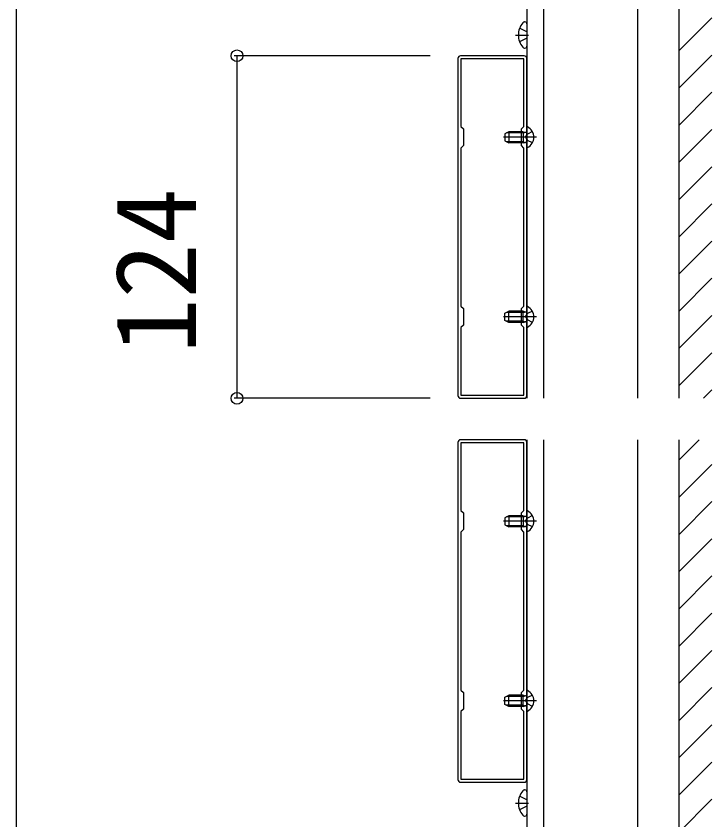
# Model space of a CAD drawing. Units: millimetres, scale not verified. Extents: x -1750 to 1750, y -2608 to 2592.
# Drawn here: x -195 to 57, y -616 to -325 of the extents above; entities that cross this region are included whole.
import ezdxf
from ezdxf.enums import TextEntityAlignment as Align

# ---------------------------------------------------------------- set-up
doc = ezdxf.new("R2010")
doc.units = ezdxf.units.MM
doc.header["$LTSCALE"] = 14
for name, color, linetype in [('0-3_YKK_11', 7, 'Continuous'), ('0-4_YKK_12', 2, 'Continuous'), ('0-5_YKK_13', 4, 'Continuous'), ('0-6_YKK_D', 6, 'Continuous'), ('0-8_YSS_K', 3, 'Continuous')]:
    doc.layers.add(name, color=color, linetype=linetype)
doc.styles.add('ＭＳ ゴシック', font='')
doc.styles.get('ＭＳ ゴシック').set_extended_font_data('MS Gothic')

msp = doc.modelspace()

# ---------------------------------------------------------------- linework, layer by layer
at = {"layer": '0-3_YKK_11'}
for p, q in [((-35, -340.34), (-35, -462.34)), ((-11, -339.34), (-34, -339.34)), ((-10, -462.34), (-10, -340.34)), ((-34, -463.34), (-11, -463.34)), ((-35, -479.34), (-35, -601.34)), ((-11, -478.34), (-34, -478.34)), ((-10, -601.34), (-10, -479.34)), ((-34, -602.34), (-11, -602.34))]:
    msp.add_line(p, q, dxfattribs=at)
for points in [[(-33.9, -372.74), (-33.9, -429.94), (-33, -430.84), (-33, -436.84), (-33.9, -437.74), (-33.9, -462.24), (-11.1, -462.24), (-11.1, -437.74), (-12, -436.84), (-12, -430.84), (-11.1, -429.94), (-11.1, -372.74), (-12, -371.84), (-12, -365.84), (-11.1, -364.94), (-11.1, -340.44), (-33.9, -340.44), (-33.9, -364.94), (-33, -365.84), (-33, -371.84)], [(-33.9, -511.74), (-33.9, -568.94), (-33, -569.84), (-33, -575.84), (-33.9, -576.74), (-33.9, -601.24), (-11.1, -601.24), (-11.1, -576.74), (-12, -575.84), (-12, -569.84), (-11.1, -568.94), (-11.1, -511.74), (-12, -510.84), (-12, -504.84), (-11.1, -503.94), (-11.1, -479.44), (-33.9, -479.44), (-33.9, -503.94), (-33, -504.84), (-33, -510.84)]]:
    msp.add_lwpolyline(points, close=True, dxfattribs=at)
for centre, start, end in [((-34, -340.34), 90, 180), ((-11, -340.34), 0, 90), ((-34, -462.34), 180, 270), ((-11, -462.34), 270, 0), ((-34, -479.34), 90, 180), ((-11, -479.34), 0, 90), ((-34, -601.34), 180, 270), ((-11, -601.34), 270, 0)]:
    msp.add_arc(centre, 1, start, end, dxfattribs=at)
at = {"layer": '0-4_YKK_12'}
for p, q in [((-10, -200.34), (-10, -463.34)), ((-4, -200.34), (-4, -463.34)), ((30, -200.34), (30, -463.34)), ((-10, -478.34), (-10, -1158.34)), ((-4, -478.34), (-4, -1158.34)), ((30, -478.34), (30, -1158.34))]:
    msp.add_line(p, q, dxfattribs=at)
at = {"layer": '0-5_YKK_13'}
for p, q in [((-10.86, -327.1), (-10.7, -327.1)), ((-10, -327.8), (-10, -335.87)), ((-10, -330.71), (-12.66, -329.39)), ((-14.1, -331.84), (-9.4, -331.84)), ((-10, -332.96), (-12.66, -334.29)), ((-10.86, -336.57), (-10.7, -336.57)), ((-10, -372.43), (-10, -365.24)), ((-6.5, -368.84), (-18.49, -368.84)), ((-16.6, -366.84), (-18, -367.54)), ((-18, -367.54), (-18, -370.14)), ((-11.4, -367.22), (-17.36, -367.22)), ((-11.4, -366.84), (-16.6, -366.84)), ((-16.6, -366.84), (-16.6, -370.84)), ((-11.4, -366.84), (-11.4, -370.84)), ((-11.4, -366.84), (-10.59, -366.98)), ((-11.4, -367.22), (-10.38, -366.97)), ((-10.46, -368.84), (-9.85, -367.69)), ((-10.46, -368.84), (-9.85, -369.98)), ((-8.03, -366.79), (-9.85, -367.69)), ((-18, -370.14), (-16.6, -370.84)), ((-11.4, -370.46), (-17.36, -370.46)), ((-11.4, -370.84), (-16.6, -370.84)), ((-11.4, -370.46), (-10.38, -370.7)), ((-11.4, -370.84), (-10.59, -370.69)), ((-8.03, -370.89), (-9.85, -369.98)), ((-10, -430.24), (-10, -437.43)), ((-18, -432.54), (-16.6, -431.84)), ((-18, -435.14), (-18, -432.54)), ((-11.4, -432.22), (-17.36, -432.22)), ((-11.4, -431.84), (-16.6, -431.84)), ((-16.6, -435.84), (-16.6, -431.84)), ((-11.4, -435.84), (-11.4, -431.84)), ((-11.4, -431.84), (-10.59, -431.98)), ((-11.4, -432.22), (-10.38, -431.97)), ((-10.46, -433.84), (-9.85, -432.69)), ((-8.03, -431.79), (-9.85, -432.69)), ((-6.5, -433.84), (-18.49, -433.84)), ((-16.6, -435.84), (-18, -435.14)), ((-11.4, -435.46), (-17.36, -435.46)), ((-11.4, -435.84), (-16.6, -435.84)), ((-11.4, -435.46), (-10.38, -435.7)), ((-11.4, -435.84), (-10.59, -435.69)), ((-10.46, -433.84), (-9.85, -434.98)), ((-8.03, -435.89), (-9.85, -434.98)), ((-16.6, -505.84), (-18, -506.54)), ((-11.4, -506.22), (-17.36, -506.22)), ((-11.4, -505.84), (-16.6, -505.84)), ((-16.6, -505.84), (-16.6, -509.84)), ((-11.4, -505.84), (-11.4, -509.84)), ((-11.4, -505.84), (-10.59, -505.98)), ((-11.4, -506.22), (-10.38, -505.97)), ((-10, -511.43), (-10, -504.24)), ((-8.03, -505.79), (-9.85, -506.69)), ((-6.5, -507.84), (-18.49, -507.84)), ((-18, -506.54), (-18, -509.14)), ((-18, -509.14), (-16.6, -509.84)), ((-10.46, -507.84), (-9.85, -506.69)), ((-10.46, -507.84), (-9.85, -508.98)), ((-8.03, -509.89), (-9.85, -508.98)), ((-11.4, -509.46), (-17.36, -509.46)), ((-11.4, -509.84), (-16.6, -509.84)), ((-11.4, -509.46), (-10.38, -509.7)), ((-11.4, -509.84), (-10.59, -509.69)), ((-10, -569.24), (-10, -576.43)), ((-6.5, -572.84), (-18.49, -572.84)), ((-18, -571.54), (-16.6, -570.84)), ((-18, -574.14), (-18, -571.54)), ((-11.4, -571.22), (-17.36, -571.22)), ((-11.4, -570.84), (-16.6, -570.84)), ((-16.6, -574.84), (-16.6, -570.84)), ((-11.4, -574.84), (-11.4, -570.84)), ((-11.4, -570.84), (-10.59, -570.98)), ((-11.4, -571.22), (-10.38, -570.97)), ((-10.46, -572.84), (-9.85, -571.69)), ((-10.46, -572.84), (-9.85, -573.98)), ((-8.03, -570.79), (-9.85, -571.69)), ((-16.6, -574.84), (-18, -574.14)), ((-11.4, -574.46), (-17.36, -574.46)), ((-11.4, -574.84), (-16.6, -574.84)), ((-11.4, -574.46), (-10.38, -574.7)), ((-11.4, -574.84), (-10.59, -574.69)), ((-8.03, -574.89), (-9.85, -573.98)), ((-10.86, -605.1), (-10.7, -605.1)), ((-10, -608.71), (-12.66, -607.39)), ((-10, -605.8), (-10, -613.87)), ((-14.1, -609.84), (-9.4, -609.84)), ((-10, -610.96), (-12.66, -612.29)), ((-10.86, -614.57), (-10.7, -614.57))]:
    msp.add_line(p, q, dxfattribs=at)
for centre, radius, start, end in [((-6.1, -331.84), 7, 140.8765, 180), ((-10.86, -327.96), 0.862, 90, 140.8765), ((-10.7, -327.8), 0.7, 0, 90), ((-6.1, -331.84), 7, 180, 219.1235), ((-10.86, -335.71), 0.862, 219.1235, 270), ((-10.7, -335.87), 0.7, 270, 360), ((-10.5, -366.49), 0.5, 259.909, 0), ((-9.85, -365.24), 0.154, 62.719, 180), ((-11.7, -368.84), 4.2, 297.281, 62.719), ((-10.5, -371.18), 0.5, 0, 100.091), ((-9.85, -372.43), 0.154, 180, 297.281), ((-9.85, -430.24), 0.154, 62.719, 180), ((-11.7, -433.84), 4.2, 297.281, 62.719), ((-10.5, -431.49), 0.5, 259.909, 0), ((-10.5, -436.18), 0.5, 0, 100.091), ((-9.85, -437.43), 0.154, 180, 297.281), ((-10.5, -505.49), 0.5, 259.909, 0), ((-9.85, -504.24), 0.154, 62.719, 180), ((-11.7, -507.84), 4.2, 297.281, 62.719), ((-10.5, -510.18), 0.5, 0, 100.091), ((-9.85, -511.43), 0.154, 180, 297.281), ((-9.85, -569.24), 0.154, 62.719, 180), ((-11.7, -572.84), 4.2, 297.281, 62.719), ((-10.5, -570.49), 0.5, 259.909, 0), ((-10.5, -575.18), 0.5, 0, 100.091), ((-9.85, -576.43), 0.154, 180, 297.281), ((-10.86, -605.96), 0.862, 90, 140.8765), ((-10.7, -605.8), 0.7, 0, 90), ((-6.1, -609.84), 7, 140.8765, 180), ((-6.1, -609.84), 7, 180, 219.1235), ((-10.7, -613.87), 0.7, 270, 360), ((-10.86, -613.71), 0.862, 219.1235, 270)]:
    msp.add_arc(centre, radius, start, end, dxfattribs=at)
at = {"layer": '0-6_YKK_D'}
for p, q in [((-195, -235.34), (-195, -1401.34)), ((-45, -339.34), (-116, -339.34)), ((-115, -339.34), (-115, -463.34)), ((-45, -463.34), (-116, -463.34))]:
    msp.add_line(p, q, dxfattribs=at)
for centre in [(-115, -339.34), (-115, -463.34)]:
    msp.add_circle(centre, 2.12, dxfattribs=at)
at = {"layer": '0-8_YSS_K'}
for p, q in [((45, -170.34), (45, -463.34)), ((45, -337.59), (57, -325.59)), ((45, -351.07), (57, -339.07)), ((45, -364.54), (57, -352.54)), ((45, -378.01), (57, -366.01)), ((45, -391.48), (57, -379.48)), ((45, -404.95), (57, -392.95)), ((45, -418.42), (57, -406.42)), ((45, -431.89), (57, -419.89)), ((45, -445.36), (57, -433.36)), ((45, -458.83), (57, -446.83)), ((53.96, -463.34), (57, -460.3)), ((45, -478.34), (45, -1158.34)), ((45, -485.77), (52.43, -478.34)), ((45, -499.24), (57, -487.24)), ((45, -512.71), (57, -500.71)), ((45, -526.18), (57, -514.18)), ((45, -539.65), (57, -527.65)), ((45, -553.12), (57, -541.12)), ((45, -566.59), (57, -554.59)), ((45, -580.06), (57, -568.06)), ((45, -593.53), (57, -581.53)), ((45, -607), (57, -595)), ((45, -620.47), (57, -608.47))]:
    msp.add_line(p, q, dxfattribs=at)

# ---------------------------------------------------------------- texts
at = {"layer": '0-6_YKK_D', "style": 'ＭＳ ゴシック'}
msp.add_text('124', height=29.33, rotation=90, dxfattribs=at).set_placement((-121, -447.13), align=Align.BOTTOM_LEFT)

doc.saveas('drawing.dxf')
